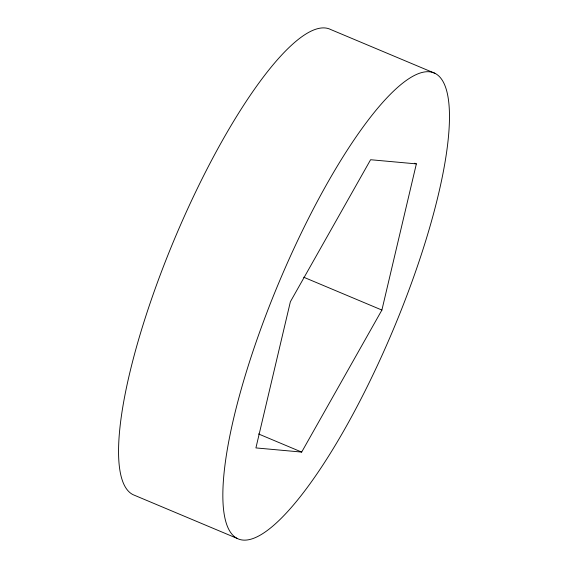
<?xml version="1.0" encoding="UTF-8"?>
<svg xmlns="http://www.w3.org/2000/svg" width="568" height="568" viewBox="0 0 568 568"><rect width="100%" height="100%" fill="white"/><g stroke="black" fill="none" stroke-linecap="round" stroke-linejoin="round"><path stroke-width="0.85" d="M416.358 163.889L370.599 159.729L290.376 301.743L255.912 447.918L301.672 452.078L381.895 310.064L416.358 163.889L414.732 163.201M434.861 73.286A252.724 61.82 -67.2 0 0 238.688 398.452A252.724 61.82 -67.2 0 0 334.857 445.972A252.724 61.82 -67.2 0 0 434.861 73.286L330.59 29.479A252.724 61.82 -67.2 0 0 176.343 234.662A252.724 61.82 -67.2 0 0 133.139 494.714L237.41 538.521M303.688 277.212L381.895 310.064M258.497 433.938L301.672 452.078"/></g></svg>
